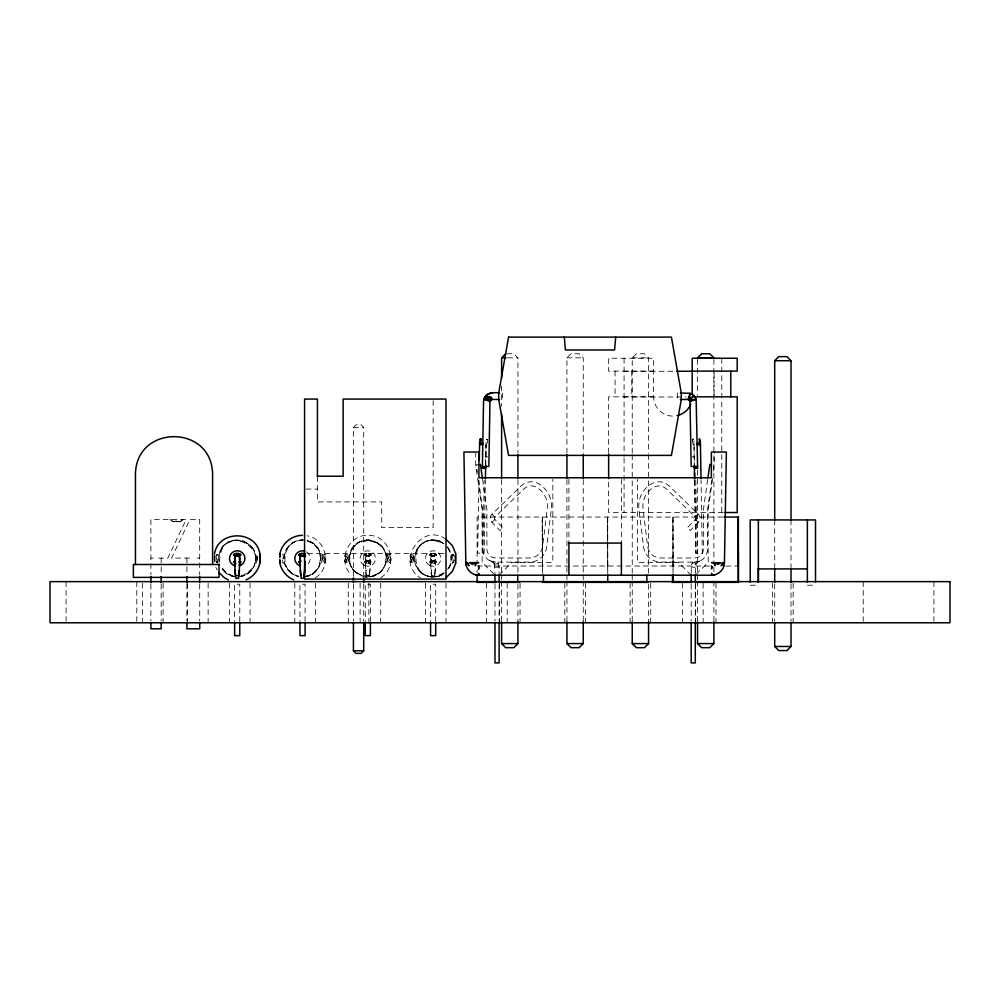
<?xml version="1.0" encoding="UTF-8"?>
<svg xmlns="http://www.w3.org/2000/svg" width="1000" height="1000" viewBox="0 0 1000 1000"><rect width="100%" height="100%" fill="white"/><g stroke="black" fill="none" stroke-linecap="round" stroke-linejoin="round"><path stroke-width="0.75" stroke-dasharray="5 3.75" d="M485.712 466.887L486 444.712L487.287 444.738M478.95 480.25L477.675 553.125L484.113 553.237L485.387 480.288M485.65 464.775L486.062 441M487.312 443.35L487.388 439.312L486.737 439.3L487.375 439.963L486.725 439.862L487.388 438.988L486.737 439.1M482.825 553.225L484.212 480.337M485.575 464.963L486.175 444.712M691.188 573.362L691.338 565.425L692.487 562.1M216.112 561.838L217.225 562.75L217.887 554.487L216.112 555.163M282.838 559.85L282.538 562.75L283.4 563.387L283.2 554.487L282.538 554.25L282.087 558.5M369.65 573.95C369.025 563.913 371.7 575.225 369.113 573.8L369.113 576.812M434.963 573.95C434.338 563.913 437.025 575.225 434.425 573.8L434.425 576.812M695.3 573.362L696.025 564.225L697.837 561.7L701.087 560.375M371.463 554.862L368.675 555.35L369.2 556.125L367.163 556.013L366.5 553.538L365.262 554.05L364.95 555.612L367.113 555.85L365.262 558.5L367.113 561.15L364.95 561.388L365.262 562.95L366.5 563.462L367.163 560.988L369.2 560.875L368.675 561.65L371.463 562.137L369.162 563.462L368.5 560.988L370.4 558.5L368.537 555.85L370.712 555.612L370.4 554.05L369.162 553.538L368.5 556.013L370.4 554.05L371.463 554.862L370.138 556.2L369.162 553.538M436.775 554.862L433.988 555.35L434.513 556.125L432.475 556.013L431.812 553.538L430.575 554.05L430.262 555.612L432.438 555.85L430.575 558.5L432.438 561.15L430.262 561.388L430.575 562.95L431.812 563.462L432.475 560.988L434.513 560.875L433.988 561.65L436.775 562.137L434.475 563.462L433.812 560.988L435.712 558.5L433.85 555.85L436.025 555.612L435.712 554.05L434.475 553.538L433.812 556.013L435.712 554.05L436.775 554.862L435.45 556.2L434.475 553.538M707.712 479.412L703.4 509.613L703.4 549.237A8.738 8.738 0 0 1 694.663 557.987L660.688 557.987A13.113 13.113 0 0 1 647.663 546.475L643.025 508.675A21.6 21.6 0 0 1 653.825 487.238A10.45 10.45 0 0 1 666.237 488.837L695.35 517.075A1.7 1.7 0 0 1 695.375 519.487L687.362 527.75L690.312 530.612L698.337 522.35A5.825 5.825 0 0 0 698.213 514.125L669.112 485.887A14.562 14.562 0 0 0 651.8 483.663A25.712 25.712 0 0 0 638.938 509.175L643.587 546.975A17.225 17.225 0 0 0 660.688 562.1L694.663 562.1L699.375 561.2L696.263 562L697.837 561.7M711.8 479.9L707.513 509.9L707.513 549.237A12.862 12.862 0 0 1 694.663 562.1L691.775 563.713L696.025 564.225L694.663 562.1M712.663 478.4L708.162 509.9L708.162 562.362L696.375 574.138M713.725 470.9L714.587 452.038M169.913 519.513L172.95 521.462L176.6 521.962L181.088 521.138L182.05 519.513M368.675 561.65L369.462 561.325L368.888 562.438L370.4 562.95L369.113 560.725L368.537 561.15L370.712 561.388L370.4 562.95A5.138 5.138 0 0 1 365.262 562.95L364.188 562.137L365.525 560.8L366.5 563.462M433.988 561.65L434.775 561.325L434.2 562.438L435.712 562.95L434.425 560.725L433.85 561.15L436.025 561.388L435.712 562.95A5.138 5.138 0 0 1 430.575 562.95L429.513 562.137L430.838 560.8L431.812 563.462M244.363 575.513L241.25 576.5L249.188 572.612L252.9 568.2A18.45 18.45 0 0 0 254.9 563.737C262.875 540.662 224.05 530.2 219.288 554.05A18.45 18.45 0 0 0 218.75 558.913L219.112 562.15M291.15 573.038C277.175 563.362 285.7 539.1 302.512 540.05C294.25 539.862 286.45 546.013 284.6 554.05A18.45 18.45 0 0 0 284.062 558.913L284.425 562.15A18.45 18.45 0 0 0 286.012 566.775L292.125 573.825L298.463 576.5L292.125 573.825L287.725 569.55M374.988 575.513L368.825 576.987L364.837 576.775C372.05 577.938 379.787 574.513 383.537 568.2A18.45 18.45 0 0 0 385.525 563.737C393.5 540.675 354.712 530.15 349.913 554.05A18.45 18.45 0 0 0 349.375 558.913L349.738 562.15A18.45 18.45 0 0 0 351.325 566.775L355.225 571.975L362.2 576.075M439.538 541.188L443.862 543.475C433.963 535.737 417.75 541.8 415.238 554.05A18.45 18.45 0 0 0 414.688 558.913L415.05 562.15A18.45 18.45 0 0 0 416.65 566.775C421.312 577 435.913 580.288 444.513 573.038M366.5 553.538L365.525 556.2L364.188 554.862L365.262 554.05A5.138 5.138 0 0 1 370.4 554.05L368.888 554.562L369.462 555.675L368.675 555.35M369.162 563.462L370.138 560.8L371.463 562.137M431.812 553.538L430.838 556.2L429.513 554.862L430.575 554.05A5.138 5.138 0 0 1 435.712 554.05L434.2 554.562L434.775 555.675L433.988 555.35M434.475 563.462L435.45 560.8L436.775 562.137M454.425 560.175L452.25 563.387L452.45 554.487L454.225 555.163M364.188 562.137L366.987 561.65L366.2 561.325L366.775 562.438L365.262 562.95L366.538 560.725A2.575 2.575 0 0 0 370.4 558.5A2.575 2.575 0 0 0 366.538 556.275L365.262 554.05L366.775 554.562L366.2 555.675L366.987 555.35L364.188 554.862M429.513 562.137L432.3 561.65L431.512 561.325L432.088 562.438L430.575 562.95L431.863 560.725A2.575 2.575 0 0 0 435.712 558.5A2.575 2.575 0 0 0 431.863 556.275L430.575 554.05L432.088 554.562L431.512 555.675L432.3 555.35L429.513 554.862M365.35 563.688L366.012 575.3A2.575 0.963 0 0 0 369.65 575.3L370.312 563.688M370.05 565.212L370.312 557.837M430.662 563.688L431.325 575.3A2.575 0.963 0 0 0 434.963 575.3L435.625 563.688M435.375 565.212L435.625 557.837M247.237 573.987C256.887 568.162 258.475 553.375 250.387 545.6A18.45 18.45 0 0 1 253.312 549.513M309.675 575.513L306.562 576.5C324.762 573.475 325.613 544.675 307.462 540.662L313.225 543.475M377.863 573.987C387.525 568.162 389.1 553.375 381.025 545.6A18.45 18.45 0 0 1 383.95 549.513M312.55 573.987L318.212 568.2A18.45 18.45 0 0 0 320.213 563.737C322.137 557.475 320.35 550.225 315.712 545.6A18.45 18.45 0 0 1 318.625 549.513M482.575 479.412L486.887 509.613L486.887 549.237A8.738 8.738 0 0 0 495.625 557.987L529.6 557.987A13.113 13.113 0 0 0 542.625 546.475L547.263 508.675A21.6 21.6 0 0 0 536.462 487.238A10.45 10.45 0 0 0 524.038 488.837L494.938 517.075A1.7 1.7 0 0 0 494.9 519.487L502.925 527.75L499.975 530.612L491.95 522.35A5.825 5.825 0 0 1 492.075 514.125L521.175 485.887A14.562 14.562 0 0 1 538.488 483.663A25.712 25.712 0 0 1 551.337 509.175L546.7 546.975A17.225 17.225 0 0 1 529.6 562.1L495.625 562.1L494.263 564.225L494.988 573.362M447.562 569.275C452.125 563.325 452.312 554.525 448.025 548.375M366.538 560.725A2.575 2.575 0 0 1 366.538 556.275L366.987 555.35M431.863 560.725A2.575 2.575 0 0 1 431.863 556.275L432.3 555.35M229.3 541.825C220.975 545.538 216.7 555.825 219.65 564.412M289.075 545.763L286.65 548.95L288.238 546.812A18.45 18.45 0 0 0 285.663 550.975M371.075 540.337C353.162 536.087 341.087 562.413 356.463 573.038M436.388 540.337C418.488 536.087 406.4 562.413 421.775 573.038M223.762 545.763L221.337 548.95L222.913 546.812A18.45 18.45 0 0 0 220.35 550.975M354.387 545.763L351.962 548.95L353.55 546.812A18.45 18.45 0 0 0 350.975 550.975M419.7 545.763L417.275 548.95L418.862 546.812A18.45 18.45 0 0 0 416.3 550.975M251.938 569.7L245.875 574.862L239.638 576.788M317.25 569.7L311.188 574.862L304.962 576.788M382.562 569.7L376.5 574.862L370.275 576.788M695.35 517.075L698.213 514.125M250.95 570.812L245.875 574.862L238.2 576.987M316.262 570.812L311.188 574.862L303.512 576.987M381.575 570.812C377.488 575.513 370.95 577.688 364.837 576.775M353.425 576.325L353.425 427.362L356 424.787L361.138 424.787L363.713 427.362L363.713 576.325M566.925 453.088L566.925 357.837L571.013 353.762L579.175 353.762L583.25 357.837L583.25 453.088M632.238 453.088L632.238 357.837L636.325 353.762L644.488 353.762L648.562 357.837L648.562 453.088M499.1 575.212L511.962 562.362L552.837 562.362L552.837 479.3M183.275 519.513L181.875 520.712M491.95 522.35L494.9 519.487M696.888 562.962L698.025 561.938M315.375 577.737C332.337 567.5 326.625 538.775 307.025 535.8M380.688 577.737C399.588 566.438 389.825 534.263 367.825 535.363C348.038 534.45 336.825 561.512 351.463 574.862M454.225 561.838L453.113 562.75L453.113 554.25L454.425 556.825M364.95 555.612L366.775 554.562M370.712 561.388L368.888 562.438M430.262 555.612L432.088 554.562M436.025 561.388L434.2 562.438M444.237 572.675C407.413 593.25 405.9 524.913 443.587 543.85M172.95 521.462L176.6 521.038L176.6 521.737L175.025 521.038L175.387 521.737M444.025 573.362L435.588 576.788M443.612 573.638C439.062 576.975 432.863 577.812 427.512 576.075M178.412 521.85L181.088 521.138M226.812 543.175L234.2 540.225L240.45 540.337M292.125 543.175L295.663 541.3M357.438 543.175L360.975 541.3M422.75 543.175L426.287 541.3M227.85 542.587L230.35 541.3M366.012 573.95L366.012 569.775L366.538 576.812M431.325 573.95L431.325 569.775L431.863 576.812M176.6 521.737L180.25 521.462M366.45 556.125L367.113 555.85M368.537 561.15L369.2 560.875M431.775 556.125L432.438 555.85M433.85 561.15L434.513 560.875M440.3 575.513C432.725 578.85 423.2 576.25 418.363 569.55M241.15 576.062C283.663 556.263 220.275 515.163 219.55 562.062M306.462 576.062C324.325 573.088 324.95 544.888 307.238 541.125M693.275 439.862L692.625 439.975L692.95 438.988L693.525 439.3L692.625 439.963L693.525 439.487L692.95 438.988M480.412 464.312L476.337 464.9L477.413 472.4M172.1 521.138L174.775 521.85M234.2 540.225L242.15 540.662L247.913 543.475M299.525 540.225L303.512 540.013L300.887 540.112M364.837 540.225L372.788 540.662L378.537 543.475M430.15 540.225L438.1 540.662L442.488 542.587M302.512 540.5C281.762 539.375 278.075 572.6 298.562 576.062M235.575 540.112L238.825 540.112M366.2 540.112L368.825 540.013M431.512 540.112L434.15 540.013M693.938 441L694 444.712L692.712 444.738L694 444.7L694.488 468.075M692.275 456.863L694.85 456.812M694.613 480.288L695.888 553.237L702.325 553.125L701.05 480.25M507.05 353.762L513.862 353.762L517.938 357.837L517.938 453.088M507.55 357.837L517.938 357.837M566.925 357.837L583.25 357.837M632.238 357.837L648.562 357.837M653.637 371.112L608.638 371.112L608.638 358.25L653.637 358.25L653.637 396.825A19.288 19.288 0 0 0 676.7 415.737M624.075 371.262L675.263 371.262M653.637 396.825L608.638 396.825L608.638 452.362M624.075 396.975L686.125 396.975M353.425 427.362L363.713 427.362M306 489.075L317.425 489.075M723.275 512.537L608.638 512.537L608.638 480.138M722.812 517.05L477.113 517.05L477.113 561.438M307.675 553.362L444.45 553.362M150.887 558.088L153.45 558.088M158.6 558.088L167.838 558.088L186.188 519.513L150.887 519.513L150.887 575M189.45 558.088L171.537 558.088L189.875 519.513L199.688 519.513L199.7 575M197.175 558.088L199.688 558.088M477.113 566.025L712.4 566.025M725.925 566.025L738.375 566.025M494.988 567.188L499.1 567.188L499.1 573.362M691.188 567.188L695.3 567.188M750.212 585.237L758.363 585.237M807.362 585.237L815.525 585.237M485.15 456.812L487.725 456.863M489.2 560.375L498.512 563.713L499.1 567.188M487.388 439.325L486.725 439.862M432.325 576.938L426.287 575.7M365.387 576.788L367.013 576.938M432.3 561.65L431.775 560.875L432.475 560.988M366.987 561.65L366.45 560.875L367.163 560.988M369.462 540.112L376.5 542.137L382.562 547.3L379.812 544.388L374.225 541.188M234.762 576.788L226.812 573.825L221.337 568.05L225.825 573.038M492.45 561.7L494.025 562L490.913 561.2L492.45 561.7L494.263 564.225L498.512 563.713L497.788 562.1M230.35 575.7L234.2 576.775L226.812 573.825L222.413 569.55M231.575 576.075L234.2 576.775M233.25 576.062L226.112 572.675L221.112 566.562M363.55 576.413L357.438 573.825L353.05 569.55M295.663 575.7L298.238 576.413M307.462 540.662L311.188 542.137L317.25 547.3L314.5 544.388L308.913 541.188M438.1 540.662L445.125 544.388M242.15 540.662L249.188 544.388L251.938 547.3L249.188 544.388L243.6 541.188M434.2 554.562L436.025 555.612M433.85 555.85L434.513 556.125M431.775 560.875L432.438 561.15M432.088 562.438L430.262 561.388M368.888 554.562L370.712 555.612M368.537 555.85L369.2 556.125M366.45 560.875L367.113 561.15M366.775 562.438L364.95 561.388M446 539.263C421.938 521.663 394.825 562.238 420.288 577.737M422.75 573.825L417.275 568.05M357.438 573.825L351.962 568.05M292.125 573.825L286.65 568.05M226.812 573.825L221.337 568.05M492.262 561.938L493.4 562.962M695.375 519.487L698.337 522.35M691.188 575.212L678.325 562.362L637.438 562.362L637.438 479.3M493.913 574.138L482.125 562.362L482.125 509.9L475.7 464.9L475.7 453.475M492.075 514.125L494.938 517.075M447.425 546.812L451.225 554.525L450.838 563.737A18.45 18.45 0 0 1 448.85 568.2L447.875 569.7C452.938 563.1 452.812 553.175 447.425 546.812A18.45 18.45 0 0 1 449.263 549.513M215.825 567.362L217.25 570.025M430.913 565.212L430.662 557.837M365.6 565.212L365.35 557.837M217.225 562.75L215.912 560.175L217.6 556.263L217.225 554.25L215.912 556.825L218.088 563.387M171.137 519.513L171.325 520.712M478.488 479.9L482.775 509.9L482.775 549.237A12.862 12.862 0 0 0 495.625 562.1M695.788 480.337L697.175 553.225M692.613 438.988L692.688 443.35M694.7 480.462L695.888 553.237M694 444.7L694.262 465.4M673.062 566.025L672.85 517.05L673.025 573.025M607.737 566.025L607.537 517.05L607.712 573.025M542.425 566.025L542.225 517.05L542.4 573.025M199.7 584.225L199.737 621.112M933.925 581.638L933.925 621.263M863.213 581.638L863.213 621.263M793.138 583.162L793.138 622.788M791.025 519.925L791.025 567.388M791.025 584.012L791.025 621.487M774.7 519.925L774.7 567.388M774.7 584.012L774.7 621.487M772.575 583.162L772.575 622.788M721.787 358.25L721.787 512.537M716 583.162L716 622.788M714.075 372.775L714.075 396.975M713.888 359.4L713.888 561.438M713.888 567.075L713.888 571.763M713.888 581.138L713.888 621.725M703.138 583.162L703.138 622.788M697.55 359.4L697.55 395.312M697.55 470.262L697.55 573.325M697.55 574.888L697.55 579.575M697.55 581.138L697.55 621.725M695.425 583.162L695.425 622.788M695.3 584.188L695.3 621.275M691.188 584.188L691.188 621.275M682.575 583.162L682.575 622.788M677.425 393.025L677.425 399.462M673.062 517.05L673.062 573.45M650.688 583.162L650.688 622.788M648.562 454.65L648.562 573.325M648.562 584.25L648.562 621.725M632.238 454.65L632.238 573.325M632.238 574.888L632.238 579.575M632.238 581.138L632.238 621.725M631.788 371.262L631.788 396.975M630.112 583.162L630.112 622.788M624.075 358.25L624.075 456.438M624.075 457.987L624.075 512.537M621.375 479.3L621.375 543.075M615.075 371.112L615.075 396.825M607.737 517.05L607.737 573.45M585.375 583.162L585.375 622.788M583.25 479.637L583.25 573.325M583.25 574.888L583.25 579.575M583.25 581.138L583.25 621.725M568.913 479.3L568.913 543.075M566.925 479.637L566.925 573.325M566.925 574.888L566.925 579.575M566.925 581.138L566.925 621.725M564.8 583.162L564.8 622.788M542.425 517.05L542.425 573.45M520.062 583.162L520.062 622.788M517.938 479.637L517.938 573.325M517.938 584.25L517.938 621.725M507.2 583.162L507.2 622.788M502.575 393.025L502.575 399.462M501.613 385.95L501.613 406.25M501.613 479.637L501.613 573.325M501.613 574.888L501.613 579.575M501.613 581.138L501.613 621.725M499.487 583.162L499.487 622.788M499.1 584.188L499.1 621.275M494.988 584.188L494.988 621.275M486.625 583.162L486.625 622.788M477.113 569.913L477.113 573.025M446 583.162L446 622.788M435.712 621.613L435.712 584.212L430.575 584.212L430.575 621.613M433.137 400.625L433.137 527.638L381.712 527.638L381.712 501.925L317.425 501.925L317.425 476.213M425.425 583.162L425.425 622.788M380.688 583.162L380.688 622.788M370.4 621.613L370.4 584.212L365.262 584.212L365.262 621.613M368.862 583.162L368.862 622.788M363.713 584.087L363.713 621.325M360.112 583.162L360.112 622.788M353.425 584.087L353.425 621.325M348.288 583.162L348.288 622.788M315.375 583.162L315.375 622.788M305.087 621.613L305.087 584.212L299.938 584.212L299.938 621.613M294.8 583.162L294.8 622.788M250.062 583.162L250.062 622.788M239.775 621.613L239.775 584.212L234.625 584.212L234.625 621.613M229.488 583.162L229.488 622.788M208.137 583.162L208.137 622.788M187.575 583.162L187.575 622.788M186.887 558.088L186.887 575M186.887 584.225L186.887 621.112M163.137 583.162L163.137 622.788M161.175 558.088L161.175 575M161.175 584.225L161.175 621.112M150.887 584.225L150.887 621.112M142.575 583.162L142.575 622.788M136.788 581.638L136.788 621.263M66.075 581.638L66.075 621.263M306.375 551.825A7.713 7.713 0 0 1 306.375 565.175M256.925 558.05L256.312 563.387L257.175 562.75L257.625 558.5L256.512 554.487L257.175 554.25L256.925 558.05M322.238 558.05L321.625 563.387L323.6 561.838C326.475 566.675 326.475 550.325 323.6 555.163L321.825 554.487L322.238 558.05M349.862 557.3C347.238 580.913 386.362 582.638 385.825 558.9C387.438 536.225 350.275 534.587 349.862 557.3M387.55 558.05L386.938 563.387L388.913 561.838C391.788 566.675 391.788 550.325 388.913 555.163L387.137 554.487L387.55 558.05M348.237 556.263L348.725 563.387L346.75 561.838C343.862 566.675 343.862 550.325 346.75 555.163L348.512 554.487L345.6 562.925L345.6 554.075L348.15 559.85L347.85 562.75L345.163 558.5L347.85 554.25L348.237 556.263M413.55 556.263L414.038 563.387L412.062 561.838C409.175 566.675 409.175 550.325 412.062 555.163L413.825 554.487L410.913 562.925L410.913 554.075L413.462 559.85L413.162 562.75L410.475 558.5L413.162 554.25L413.55 556.263M325.175 558.5L324.75 562.925L322.113 556.263L322.488 554.25L325.175 558.5L322.488 562.75L322.188 559.85L324.75 554.075L325.175 558.5M390.5 558.5L390.062 562.925L387.425 556.263L387.8 554.25L390.5 558.5L387.8 562.75L387.512 559.85L390.062 554.075L390.5 558.5M363.975 565.175A7.713 7.713 0 0 0 375.538 558.5A7.713 7.713 0 0 0 363.975 551.825A7.713 7.713 0 0 0 363.975 565.175M429.288 565.175A7.713 7.713 0 0 0 440.863 558.5A7.713 7.713 0 0 0 429.288 551.825A7.713 7.713 0 0 0 429.288 565.175"/><path stroke-width="1.5" d="M479.3 460.1L479.637 440.887M480.625 438.875L480.938 439.862L480.05 439.188L480.625 438.875L480.037 439.375L480.938 439.85L480.3 439.75M480.962 438.875L480.887 443.237L482.812 443.263M485.325 478.913L485.712 466.887M488.837 466.587L489.975 401.475L492.025 399.462L499.562 399.462M724.45 562.587L726.375 452.038L711.375 452.038L711.375 477.762L478.913 477.762L478.913 452.038L463.913 452.038L465.838 562.587C465.9 569.362 471.912 575.288 478.688 575.212L711.6 575.212C718.088 575.3 724.95 569.362 724.013 562.638L722.725 562.663L721.175 565.837L724.45 562.587L723.962 565.862M615.712 337.1L614.587 349.963L565.413 349.963L564.288 337.1M214.575 555.513L214.575 561.487M279.738 557.013L280.025 554.025L279.988 557.025M455.525 561.45L455.525 555.55M455.625 562.975L455.625 554.025M239.688 559.163L239.688 557.837L239.425 565.212M707.925 477.9L709.875 464.312M691.162 466.637L690.025 401.475L688.988 399.725L690.15 393.312L680.438 393.025M235.875 553.538L234.9 556.2L233.562 554.862L234.625 554.05L235.912 556.275L236.488 555.85L234.312 555.612L234.625 554.05L235.875 553.538L236.537 556.013A2.575 2.575 0 0 0 235.387 560.312M239.775 562.95L240.087 561.388L239.237 562.038L239.775 562.95L240.837 562.137L239.5 560.8M301.188 553.538L300.212 556.2L298.875 554.862L299.938 554.05L301.225 556.275L301.8 555.85L299.625 555.612L299.938 554.05L301.188 553.538L301.225 556.275A2.575 2.575 0 0 0 300.7 560.312M233.562 554.862L236.35 555.35L235.575 555.675L236.15 554.562L234.625 554.05A5.138 5.138 0 0 1 239.775 554.05L237.862 556.013L238.525 553.538L240.837 554.862L239.5 556.2L238.525 553.538M303.85 553.538L304.15 555.675L305.4 555.612L305.087 554.05L303.85 553.538L304.825 556.2L305.4 555.612L303.575 554.562L305.087 554.05L303.8 556.275L303.225 555.85L304.55 554.963M214.5 553.987C218.038 529.825 256.363 529.825 259.9 553.987M259.9 563.013C258.363 570.475 253.075 576.912 246.062 579.875M279.812 553.987C281.837 543.425 291.762 535.288 302.512 535.363M455.838 563.013L452.388 571.362L446 577.737M499.562 393.025C493.312 391.788 483.663 393.263 483.55 401.362L482.375 468.338L484.3 468.375L485.225 466.825L486.912 466.425L484.675 467.45L486.912 466.5L482.4 466.675L486.912 466.538L485.6 466.562L484.45 467.938L485.6 467.863M680.438 399.462L687.975 399.462L690.15 393.312L693.925 395.462L696.137 399.2L697.625 468.338L694.95 468.312L694.287 466.887M690.713 397.938L689.737 400.462L696.137 399.2L690.025 401.475L692.125 399.762M305.087 554.05A5.138 5.138 0 0 0 299.938 554.05L301.462 554.562L300.887 555.675L301.675 555.35L298.875 554.862M234.713 563.688L235.387 575.3A2.575 0.963 0 0 0 236.537 575.55M300.025 563.688L300.7 575.3A2.575 0.963 0 0 0 301.225 575.462M687.975 399.462L688.988 399.725L690.263 397.488M234.625 562.95L235.575 561.325L234.312 561.388L234.625 562.95L235.875 563.462A5.138 5.138 0 0 1 234.625 562.95L233.562 562.137L234.9 560.8L235.162 562.038L233.562 562.137M299.938 562.95L300.212 560.8L298.875 562.137L299.938 562.95L299.625 561.388L300.887 561.325M235.912 556.275L236.35 555.35M301.85 556.013L301.137 556.125L301.675 555.35M501.613 378.137L501.613 357.837L505.688 353.762M363.713 622.888L363.713 650.812L361.138 653.388L356 653.388L353.425 650.812L353.425 622.888M774.7 520L774.7 360.725L778.775 356.637L786.938 356.637L791.025 360.725L791.025 520M517.938 621.725L517.938 643.587L513.862 647.675L505.688 647.675L501.613 643.587L501.613 621.725M583.25 621.725L583.25 643.587L579.175 647.675L571.013 647.675L566.925 643.587L566.925 621.725M648.562 621.725L648.562 643.587L644.488 647.675L636.325 647.675L632.238 643.587L632.238 621.725M713.888 621.725L713.888 643.587L709.8 647.675L701.637 647.675L697.55 643.587L697.55 621.725M791.025 623.05L791.025 646.475L786.938 650.562L778.775 650.562L774.7 646.475L774.7 623.05M688.988 399.725L693.925 395.462L689.737 400.462L691.95 399.15M234.312 555.612L236.15 554.562M299.625 555.612L301.462 554.562M485.05 468.312L484.3 468.375M235.825 556.125L236.488 555.85M301.137 556.125L301.8 555.85M240.837 554.862L238.05 555.35L238.825 555.675L238.25 554.562L239.775 554.05L240.087 555.612L237.913 555.85L238.487 556.275M699.688 438.988L699.112 443.237L697.188 443.275M699.7 439.75L699.05 439.212M711.6 575.212L714.887 574.788M298.875 562.137L300.475 562.038L299.625 561.388M699.137 444.625L700.425 444.6L697.212 444.663M501.613 357.837L506.062 357.837M774.7 360.725L791.025 360.725M692.212 371.112L737.212 371.112L737.212 358.25L692.212 358.25L692.212 393.8M676.8 371.262L692.337 371.262M693.763 396.825L737.212 396.825L737.212 512.537L724.825 512.537M317.425 476.213L343.137 476.213L343.137 399.075L446 399.075L446 579.075L304.575 579.075L304.575 399.075L317.425 399.075L317.425 476.662M724.062 517.05L738.375 517.05L738.375 582.362L695.013 582.362M568.913 543.075L621.375 543.075M758.363 568.913L807.362 568.913M495.975 582.362L477.113 582.362L477.113 574.587M499.062 582.362L519.15 582.362M542.425 582.362L648.225 582.362M672.2 582.362L691.912 582.362M501.613 643.587L517.938 643.587M566.925 643.587L583.25 643.587M632.238 643.587L648.562 643.587M697.55 643.587L713.888 643.587M774.7 646.475L791.025 646.475M353.425 650.812L363.713 650.812M482.788 444.663L479.75 444.6M694.95 468.312L695.675 468.375L694.65 466.725L693.088 466.5L697.6 466.675L693.088 466.425M239.237 562.038L240.837 562.137M488.15 399.513L491.012 399.725L490.55 397.163M465.838 562.587L467.562 562.663L469.113 565.837L466.275 562.638L466.325 565.862M475.4 574.788L478.688 575.212M303.363 555.35L303.888 556.125L303.175 556.013A2.575 2.575 0 0 1 304.738 557.212M237.862 556.013L238.575 556.125L238.05 555.35M488.8 396.675L490.262 400.462L483.862 399.2L489.975 401.475L484.725 397.188L491.012 399.725L489.1 396.375M695.675 468.375L694.6 468.162L695.55 467.938L694.4 466.562M693.1 466.6L695.362 467.512M303.225 555.85L303.888 556.125M238.25 554.562L240.087 555.612M237.913 555.85L238.575 556.125M293.663 579.875C286.637 576.912 281.363 570.475 279.812 563.013M228.337 579.875L224.338 577.737L218.912 572.525M484.725 397.188L490.262 400.462M492.025 393.025A8.488 8.488 0 0 0 486.075 395.462L492.025 399.462L491.163 397M304.738 570.062L303.8 578.325L301.225 578.325L300.287 570.062M239.425 570.062L238.487 578.325L235.912 578.325L234.975 570.062M234.312 561.388L235.162 562.038M446 539.263L452.388 545.638L455.838 553.987M486.075 395.462L491.012 399.725M300.287 565.212L300.025 557.837L300.025 559.163M239.688 563.688L239.013 575.3A2.575 0.963 0 0 1 237.2 575.588M234.975 565.212L234.713 557.837L234.713 559.163M480.412 464.312L482.362 477.9M279.988 559.975L280.025 562.975L279.738 559.987M700.362 440.887L701.025 478.713M694.4 467.863L694.587 478.738M694.575 472.713L694.675 478.913M738.375 566.025L738.162 517.05L738.375 582.362M758.35 568.138L758.363 582.137M199.7 576.538L199.7 582.688M199.737 622.65L199.737 628.8L186.887 628.8L186.887 622.65M815.525 582.137L815.525 519.925L750.212 519.925L750.212 582.137M807.362 519.925L807.362 582.275M791.025 568.4L791.025 582.45M774.7 568.4L774.7 582.45M758.363 519.925L758.363 582.275M730.788 371.112L730.788 396.825M695.3 574.913L695.3 582.638M695.3 622.825L695.3 662.9L691.188 662.9L691.188 622.825M691.188 574.913L691.188 582.638M673.062 574.587L673.062 582.362M672.537 575.212L672.537 581.638M646.825 575.212L646.825 581.638M621.375 542.725L621.375 575.212M608.638 453.913L608.638 478.587M607.737 574.587L607.737 582.362M583.25 454.65L583.25 478.075M568.913 542.725L568.913 575.212M566.925 454.65L566.925 478.075M543.462 575.212L543.462 581.638M517.938 454.65L517.938 478.075M517.737 575.212L517.737 581.638M501.613 414.05L501.613 478.075M499.1 574.913L499.1 582.638M499.1 622.825L499.1 662.9L494.988 662.9L494.988 622.825M494.988 574.913L494.988 582.638M435.712 623.175L435.712 635.638L430.575 635.638L430.575 623.175M370.4 623.175L370.4 635.638L365.262 635.638L365.262 623.175M363.713 577.875L363.713 582.537M353.425 577.875L353.425 582.537M305 561.188L304.337 575.3A2.575 0.963 0 0 1 303.8 575.462M305.087 623.175L305.087 635.638L299.938 635.638L299.938 623.175M239.775 623.175L239.775 635.638L234.625 635.638L234.625 623.175M212.6 564.513L212.6 474.513C212.262 424.05 135.787 424.05 135.45 474.513L135.45 564.513M186.887 576.538L186.887 582.688M161.175 576.538L161.175 582.688M161.175 622.65L161.175 628.8L150.887 628.8L150.887 622.65M150.887 576.538L150.887 582.688M237.2 555.925A2.575 2.575 0 0 1 239.425 559.788M235.2 565.95A7.713 7.713 0 0 1 230.875 554.075A7.713 7.713 0 0 1 243.525 554.075A7.713 7.713 0 0 1 239.2 565.95M300.512 565.95A7.713 7.713 0 0 1 295.062 556.5A7.713 7.713 0 0 1 304.513 551.05M690.75 404.2A19.288 19.288 0 0 1 677.925 415.45M475.363 562.638L475.288 565.763L476.413 562.812L478.688 562.587L469.6 562.675L472.337 564.462L475.363 562.638M259.862 558.5C259.65 574.412 259.65 542.587 259.862 558.5M711.812 566.825L711.6 568.913L711.6 565.862L711.812 566.825M508.575 337.1L498.713 393.025L498.713 399.462L508.575 455.387L671.425 455.387L681.287 399.462L681.287 393.025L671.425 337.1L508.575 337.1M478.688 573.525L478.688 574.788L478.688 573.525M478.688 565.862L478.688 568.913L478.688 565.862M711.812 574.562L711.6 573.525L711.812 574.562M701.637 353.762L697.55 357.837L713.888 357.837L709.8 353.762L701.637 353.762M720.688 562.675L717.95 564.462L714.925 562.638L711.6 562.587L713.875 562.812L715 565.763L714.925 562.638L720.688 562.675M219.025 564.513L133.363 564.513L133.363 577.375L219.025 577.375L219.025 564.513M950 581.638L50 581.638L50 622.788L950 622.788L950 581.638"/></g></svg>
